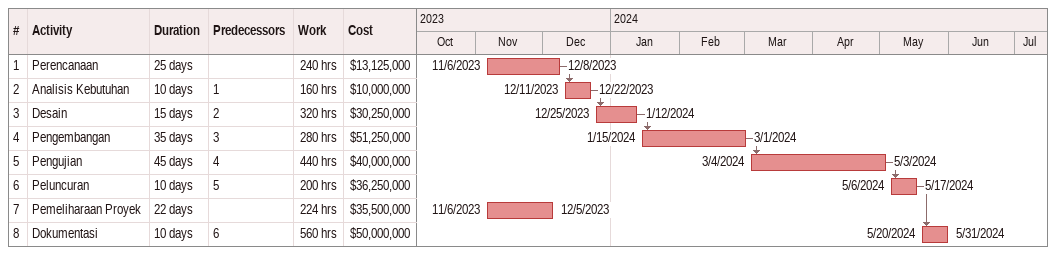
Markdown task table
| ID | Task | Duration | Start | Finish | Predecessors | Work (h) | Cost ($) |
|---|---|---|---|---|---|---|---|
| 1 | Perencanaan | 25d | 2023-11-06 | 2023-12-08 |  | 240 | 13125000 |
| 2 | Analisis Kebutuhan | 10d | 2023-12-11 | 2023-12-22 | 1 | 160 | 10000000 |
| 3 | Desain | 15d | 2023-12-25 | 2024-01-12 | 2 | 320 | 30250000 |
| 4 | Pengembangan | 35d | 2024-01-15 | 2024-03-01 | 3 | 280 | 51250000 |
| 5 | Pengujian | 45d | 2024-03-04 | 2024-05-03 | 4 | 440 | 40000000 |
| 6 | Peluncuran | 10d | 2024-05-06 | 2024-05-17 | 5 | 200 | 36250000 |
| 7 | Pemeliharaan Proyek | 22d | 2023-11-06 | 2023-12-05 |  | 224 | 35500000 |
| 8 | Dokumentasi | 10d | 2024-05-20 | 2024-05-31 | 6 | 560 | 50000000 |
